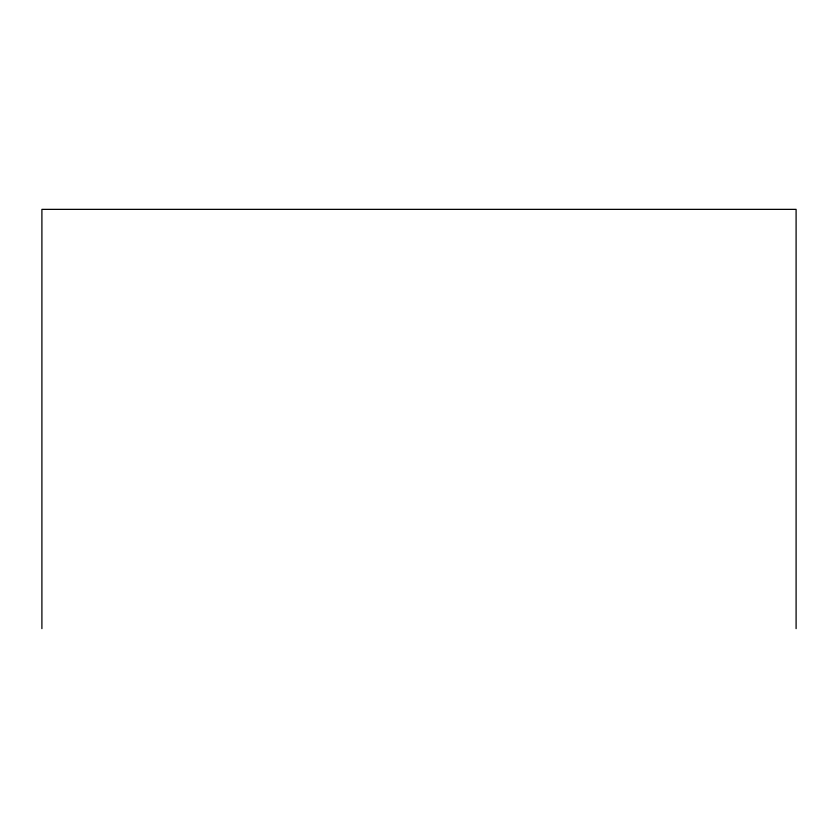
<?xml version="1.0" encoding="UTF-8"?>
<svg xmlns="http://www.w3.org/2000/svg" width="838" height="838" viewBox="0 0 838 838"><rect width="100%" height="100%" fill="white"/><g stroke="black" fill="none" stroke-linecap="round" stroke-linejoin="round"><path stroke-width="1.26" d="M796.1 628.636L796.1 209.364L41.9 209.364L41.9 628.636"/></g></svg>
